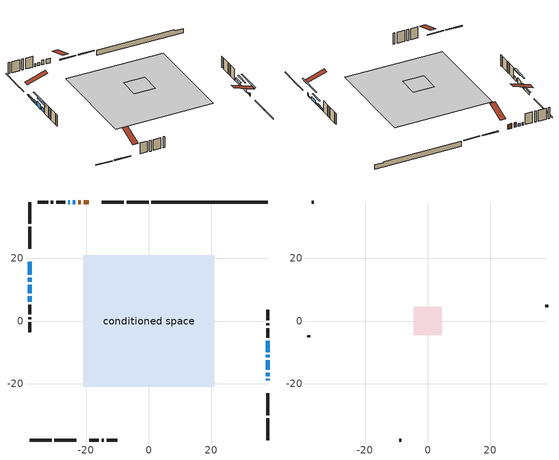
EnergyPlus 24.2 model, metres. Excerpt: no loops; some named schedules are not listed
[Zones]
conditioned space
 floor adiabatic (AdiabaticFloorConstruction): -20.97,-20.97 -20.97,20.97 20.97,20.97 20.97,-20.97 z2.75
 floor foundation (Slab1 construction): -5.71,-3.59 -5.71,3.59 5.71,3.59 5.71,-3.59 z-1.98
 wall outside (RimJoist1 construction): -0.07,38.04 -7.04,38.04 / -38.04,-38.04 -31.07,-38.04 / -38.04,38.04 -38.04,31.07 / 38.04,-38.04 38.04,-31.07 z0.31:0.61
 wall outside (RimJoist2 construction): -7.97,38.04 -14.95,38.04 / -30.14,-38.04 -23.17,-38.04 / -38.04,30.14 -38.04,23.17 / 38.04,-30.14 38.04,-23.17 z0.31:0.61
 wall outside (AdiabaticWallConstruction 1): -19.13,38.04 -20.85,38.04 / -21.77,38.04 -22.58,38.04 z0.31:2.34
 wall outside (AdiabaticWallConstruction): 38.04,-18.99 38.04,-18.53 / -38.04,13.79 -38.04,12.57 / -23.51,38.04 -24.31,38.04 / 38.04,-15.61 38.04,-12.56 / -25.24,38.04 -25.7,38.04 z0.31:1.53; -38.04,18.99 -38.04,14.72 / 38.04,-9.94 38.04,-6.28 z0.31:1.22; 38.04,-17.6 38.04,-16.53 z0.31:0.77; 38.04,-11.63 38.04,-10.86 z0.31:1.07; -38.04,11.64 -38.04,8.9 z0.31:2.44; -38.04,7.97 -38.04,6.14 z0.31:1.83
 wall outside (Wall1 construction): -26.63,38.04 -29.64,38.04 / -18.99,-38.04 -15.98,-38.04 / -38.04,5.21 -38.04,2.2 / 38.04,-5.35 38.04,-2.34 z0.31:5.19
 wall outside (Wall2 construction): -30.57,38.04 -31.26,38.04 / -15.05,-38.04 -14.36,-38.04 / -38.04,1.27 -38.04,0.58 / 38.04,-1.41 38.04,-0.72 z0.31:5.19
 wall outside (Wall3 construction): -32.19,38.04 -35.5,38.04 / -13.43,-38.04 -10.12,-38.04 / -38.04,-0.34 -38.04,-3.66 / 38.04,0.21 38.04,3.52 z0.31:5.19
 wall foundation (FoundationWall1 construction): 0.86,38.04,-1.98 0.86,38.04,0.31 34.33,38.04,0.31 34.33,38.04,-0.08 38.04,38.04,-0.08 38.04,38.04,-1.98
 window (WindowConstruction): 38.04,-18.99 38.04,-18.53 z0.31:1.53
 window (WindowConstruction 7): -38.04,18.99 -38.04,14.72 z0.31:1.22
 window (WindowConstruction 8): -38.04,13.79 -38.04,12.57 z0.31:1.53
 window (WindowConstruction 9): 38.04,-17.6 38.04,-16.53 z0.31:0.77
 window (WindowConstruction 10): -23.51,38.04 -24.31,38.04 z0.31:1.53
 window (WindowConstruction 1): 38.04,-15.61 38.04,-12.56 z0.31:1.53
 window (WindowConstruction 2): 38.04,-11.63 38.04,-10.87 z0.31:1.07
 window (WindowConstruction 3): -38.04,11.64 -38.04,8.9 z0.31:2.44
 window (WindowConstruction 4): -38.04,7.97 -38.04,6.14 z0.31:1.83
 window (WindowConstruction 5): 38.04,-9.94 38.04,-6.28 z0.31:1.22
 window (WindowConstruction 6): -25.24,38.04 -25.7,38.04 z0.31:1.53
 door (Door): -19.13,38.04 -20.84,38.04 z0.31:2.34
 door (Door 1): -21.77,38.04 -22.58,38.04 z0.31:2.34
 ceiling adiabatic (AdiabaticFloorConstruction): 20.97,-20.97 20.97,20.97 -20.97,20.97 -20.97,-20.97 z2.75
attic - vented
 floor to conditioned space (Floor1 construction Reversed): -4.53,-4.53 -4.53,4.53 4.53,4.53 4.53,-4.53 z5.19
 wall outside (Wall4 construction): -36.43,38.04 -37.12,38.04 / -9.19,-38.04 -8.5,-38.04 / -38.04,-4.59 -38.04,-5.27 / 38.04,4.45 38.04,5.14 z0.31:5.19
 roof outside (Roof1 construction): -18.2,38.04,5.19 -18.2,29.23,8.13 -15.88,29.23,8.13 -15.88,38.04,5.19; -19.92,-38.04,5.19 -19.92,-29.23,8.13 -22.24,-29.23,8.13 -22.24,-38.04,5.19; -38.04,19.92,5.19 -29.23,19.92,8.13 -29.23,22.24,8.13 -38.04,22.24,5.19; 38.04,-19.92,5.19 29.23,-19.92,8.13 29.23,-22.24,8.13 38.04,-22.24,5.19
shading: -38.04,14.54 -38.04,19.17 -38.5,19.17 -38.5,14.54 z1.4; -38.04,12.39 -38.04,13.97 -38.5,13.97 -38.5,12.39 z1.71; 38.04,-11.36 38.04,-22.78 38.46,-22.78 38.46,-11.36 z5.95; 38.04,-8.23 38.04,-14.27 38.46,-14.27 38.46,-8.23 z3.71; -38.04,6.28 -38.04,14.26 -38.5,14.26 -38.5,6.28 z5.06; -38.04,3.52 -38.04,10.59 -38.5,10.59 -38.5,3.52 z4.46; 38.04,-6.1 38.04,-10.12 38.5,-10.12 38.5,-6.1 z1.4
[Building]
Building 1: Terrain=Suburbs
[Site:Location]
Toronto City Centre_ON: Latitude {deg}=43.63; Longitude {deg}=-79.39; Time Zone {hr}=-5; Elevation {m}=77; Keep Site Location Information=Yes
[Site:GroundTemperature:Shallow]
5.01852, 3.26908, 3.12898, 3.95918, 7.29196, 10.6092, 13.4851, 15.3069, 15.4617, 13.9799, 11.1774, 7.9619
[Site:WaterMainsTemperature]
Calculation Method=Schedule; Temperature Schedule=mains temperature schedule
[Material] Roughness=Rough; Thermal Absorptance=0.9
Name | Thickness {m} | Conductivity {W/m-K} | Density {kg/m3} | Specific Heat {J/kg-K} | Solar Absorptance | Visible Absorptance
asphalt or fiberglass shingles | 0.00635 | 0.162714 | 1121.4 | 1465.45 | 0.4 | 0.4
ceiling loosefill ins | 0.169333 | 0.0480833 | 16.02 | 1046.75 | 0.7 | 0.7
ceiling stud and cavity | 0.1397 | 0.521945 | 65.682 | 1177.47 | 0.7 | 0.7
concrete 4.0 in. | 0.1016 | 1.803125 | 2242.8 | 837.4 | 0.7 | 0.7
concrete 8.0 in. | 0.2032 | 1.803125 | 2242.8 | 837.4 | 0.7 | 0.7
door material | 0.04445 | 0.053851 | 512.64 | 1214.23 | 0.7 | 0.7
door material 1 | 0.04445 | 0.188738 | 512.64 | 1214.23 | 0.7 | 0.7
exterior vertical ins | 0.0144312 | 0.029427 | 32.04 | 1214.23 | 0.7 | 0.7
floor covering | 0.0127 | 0.0433444 | 54.468 | 1339.84 | 0.6 | 0.6
floor rigid ins; wall rigid ins | 0.512978 | 0.029427 | 32.04 | 1214.23 | 0.7 | 0.7
floor stud and cavity | 0.1397 | 1.75129 | 37.0049 | 1207.88 | 0.7 | 0.7
furniture material conditioned space 1 | 0.1524 | 0.115458 | 640.8 | 1214.23 | 0.6 | 0.6
gypsum board | 0.0127 | 0.160291 | 801 | 837.4 | 0.6 | 0.6
gypsum board 1 | 0.0127 | 0.160291 | 801 | 837.4 | 0.7 | 0.7
osb sheathing 0.5 in. | 0.0127 | 0.115458 | 512.64 | 1214.23 | 0.7 | 0.7
osb sheathing 0.75 in. | 0.01905 | 0.115458 | 512.64 | 1214.23 | 0.7 | 0.7
osb sheathing 2.0 in. | 0.0508 | 0.115458 | 512.64 | 1214.23 | 0.7 | 0.7
rim joist stud and cavity | 0.0508 | 0.0451784 | 125.044 | 1163.47 | 0.6 | 0.6
rim joist stud and cavity 1 | 0.0508 | 0.0379815 | 125.044 | 1163.47 | 0.6 | 0.6
wall stud and cavity | 0.1397 | 0.0983129 | 139.0536 | 1170.24 | 0.7 | 0.7
wall stud and cavity 1 | 0.1397 | 0.108386 | 139.0536 | 1170.24 | 0.7 | 0.7
wall stud and cavity 2 | 0.1397 | 0.0985572 | 139.0536 | 1170.24 | 0.7 | 0.7
wall stud and cavity 3 | 0.0889 | 6.9971 | 50.32683 | 1063.81 | 0.6 | 0.6
wall stud and cavity 4 | 0.0889 | 0.380278 | 52.3479 | 1209.89 | 0.7 | 0.7
wall stud and cavity 5 | 0.0889 | 0.391764 | 83.0341 | 1211.67 | 0.7 | 0.7
wood siding | 0.0254 | 0.102417 | 544.68 | 1172.36 | 0.4 | 0.4
wood siding 1 | 0.00254 | 0.102417 | 544.68 | 1172.36 | 0.4 | 0.4
wood siding 2; wood siding 3; wood siding 4 | 0.0254 | 0.102417 | 544.68 | 1172.36 | 0.7 | 0.7
[WindowMaterial:SimpleGlazingSystem]
Name | U-Factor {W/m2-K} | Solar Heat Gain Coefficient
WindowMaterial | 2.97868 | 0.61
WindowMaterial 1 | 2.88329 | 0.7
WindowMaterial 2 | 2.97187 | 0.61
WindowMaterial 3 | 2.870229 | 0.71
WindowMaterial 4 | 2.89408 | 0.69
WindowMaterial 5 | 2.93609 | 0.65
WindowMaterial 6 | 2.91792 | 0.67
WindowMaterial 7 | 2.92076 | 0.67
WindowMaterial 8 | 2.750991 | 0.58
[Construction]
AdiabaticFloorConstruction: floor stud and cavity, floor rigid ins, osb sheathing 0.75 in., floor covering
AdiabaticWallConstruction: wood siding 3, wall rigid ins, wall stud and cavity 4, gypsum board
AdiabaticWallConstruction 1: wood siding 4, wall rigid ins, wall stud and cavity 4, gypsum board
Door: door material
Door 1: door material 1
Floor1 construction Reversed: gypsum board, ceiling stud and cavity, ceiling loosefill ins
FoundationWall1 construction: concrete 8.0 in., gypsum board 1
furniture construction conditioned space 1: furniture material conditioned space 1
PartitionWallConstruction: gypsum board, wall stud and cavity 5, gypsum board
RimJoist1 construction: wood siding 2, osb sheathing 2.0 in., rim joist stud and cavity
RimJoist2 construction: wood siding 2, osb sheathing 2.0 in., rim joist stud and cavity 1
Roof1 construction: asphalt or fiberglass shingles
Slab1 construction: concrete 4.0 in.
Wall1 construction: wood siding, osb sheathing 0.5 in., wall stud and cavity, gypsum board
Wall2 construction: wood siding, osb sheathing 0.5 in., wall stud and cavity 1, gypsum board
Wall3 construction: wood siding, osb sheathing 0.5 in., wall stud and cavity 2, gypsum board
Wall4 construction: wood siding 1, wall stud and cavity 3
WindowConstruction; WindowConstruction 6: WindowMaterial
WindowConstruction 1: WindowMaterial 1
WindowConstruction 10; WindowConstruction 9: WindowMaterial 8
WindowConstruction 2: WindowMaterial 2
WindowConstruction 3: WindowMaterial 3
WindowConstruction 4: WindowMaterial 4
WindowConstruction 5: WindowMaterial 5
WindowConstruction 7: WindowMaterial 6
WindowConstruction 8: WindowMaterial 7
[Zone] Multiplier=1; Part of Total Floor Area=Yes
Name | Volume {m3}
attic - vented | 39.0924
conditioned space | 565.5
[Space]
Name | Zone | Volume {m3}
attic - vented 1 | attic - vented | 39.0924
conditioned space 1 | conditioned space | 565.5
[ZoneInfiltration:EffectiveLeakageArea]
infil attic - vented 1: Zone or Space=attic - vented 1; Schedule=Always On Discrete; Effective Air Leakage Area {cm2}=3450.11; Stack Coefficient=0.000543491; Wind Coefficient=1.57513e-05
[ZoneMixing]
whole house fan mix: Zone or Space=attic - vented; Schedule=Always On Continuous; Design Flow Rate Calculation Method=Flow/Zone; Design Flow Rate {m3/s}=0; Source Zone or Space=conditioned space
[SurfaceProperty:ExposedFoundationPerimeter]
Slab1: Exposed Perimeter Calculation Method=TotalExposedPerimeter; Total Exposed Perimeter {m}=37.187
[InternalMass] Zone or ZoneList=conditioned space; Space or SpaceList=conditioned space 1
Name | Construction | Surface Area {m2}
furniture mass conditioned space 1 | furniture construction conditioned space 1 | 736.32
partition wall mass | PartitionWallConstruction | 1840.8
[Lights]
interior lighting: Zone or ZoneList or Space or SpaceList=conditioned space 1; Schedule=interior lighting schedule; Design Level Calculation Method=LightingLevel; Lighting Level {W}=343.2; Return Air Fraction=0; Fraction Radiant=0.6; Fraction Visible=0.2; Fraction Replaceable=1
[People]
occupants: Zone or ZoneList or Space or SpaceList=conditioned space 1; Number of People Schedule=occupants schedule; Number of People Calculation Method=People; Number of People=3; Fraction Radiant=0.314171; Sensible Heat Fraction=0.56303; Activity Level Schedule=occupants activity schedule; Carbon Dioxide Generation Rate {m3/s-W}=0; Enable ASHRAE 55 Comfort Warnings=No; Mean Radiant Temperature Calculation Type=EnclosureAveraged
[ElectricEquipment] Zone or ZoneList or Space or SpaceList=conditioned space 1; Design Level Calculation Method=EquipmentLevel
Name | Schedule | Design Level {W} | Fraction Latent | Fraction Radiant | Fraction Lost
clothes dryer | clothes dryer schedule | 140.772 | 0.015 | 0.081 | 0.85
clothes washer | clothes washer schedule | 32.1985 | 0.03 | 0.162 | 0.7
cooking range | cooking range schedule | 215.147 | 0.08 | 0.432 | 0.2
dishwasher | dishwasher schedule | 66.8632 | 0.3 | 0.18 | 0.4
fridge | fridge schedule | 72.9452 | 0 | 0.6 | 0
mech vent house fan | mech vent house fan schedule | 0 | 0 | 0 | 1
mech vent house fan cfis | mech vent house fan cfis schedule | 0 | 0 | 0 | 0
misc plug loads | misc plug loads schedule | 494.7 | 0.045 | 0.513 | 0.1
whole house fan | Always On Discrete | 0 | 0 | 0 | 1
[OtherEquipment] Zone or ZoneList or Space or SpaceList=conditioned space 1; Design Level Calculation Method=EquipmentLevel
Name | Fuel Type | Schedule | Design Level {W} | Fraction Latent | Fraction Radiant | Fraction Lost
clothes dryer 1 | Electricity | clothes dryer schedule | 0 | 0.015 | 0.081 | 0.85
cooking range 1 | Electricity | cooking range schedule | 0 | 0.08 | 0.432 | 0.2
general water use latent | None | general water use schedule | 62.594 | 1 | 0 | 0
general water use sensible | None | general water use schedule | -61.6891 | 0 | 0.6 | 0
mech vent house fan latent load | None | Always On Discrete | 0 | 1 | 0 | 0
mech vent house fan sensible load | None | Always On Discrete | 0 | 0 | 0 | 0
water heater energy adjustment1 | NaturalGas | Always On Discrete | 0.01 | 0 | 0 | 1
[ZoneInfiltration:DesignFlowRate] Zone or ZoneList or Space or SpaceList=conditioned space 1; Schedule=Always On Discrete; Design Flow Rate Calculation Method=Flow/Zone; Design Flow Rate {m3/s}=0
infil flow; natural vent flow; whole house fan flow
[AvailabilityManager:Scheduled]
central ac and furnace airloop Availability Manager: Schedule=Always On Discrete
[Foundation:Kiva]
Foundation Kiva 1: Initial Indoor Air Temperature {C}=18; Wall Height Above Grade {m}=0.309982; Wall Depth Below Slab {m}=0.2032; Custom Block Material Name 1=exterior vertical ins; Custom Block Depth 1 {m}=2.28999; Custom Block X Position 1 {m}=0.2159; Custom Block Z Position 1 {m}=0
[Foundation:Kiva:Settings]
Soil Conductivity {W/m-K}=0.849921; Soil Density {kg/m3}=1842.3; Soil Specific Heat {J/kg-K}=418.7; Ground Solar Absorptivity=0.9; Ground Thermal Absorptivity=0.9; Ground Surface Roughness {m}=0.03; Far-Field Width {m}=40; Deep-Ground Boundary Condition=ZeroFlux; Deep-Ground Depth {m}=40; Minimum Cell Dimension {m}=0.2; Maximum Cell Growth Coefficient=3; Simulation Timestep=Timestep
[Exterior:Lights]
exterior lighting: Schedule=exterior lighting schedule; Design Level {W}=75.6
[EnergyManagementSystem:GlobalVariable]
central_ac_and_furnace_airloop_Fan_RTF
infil_program_Qfan
infil_program_Qinf
natural_vent_program_Qnv
natural_vent_program_Qwhf
[EnergyManagementSystem:Sensor]
Name | Output:Variable or Output:Meter Index Key | Output:Variable or Output:Meter
airflow_gain | infil flow | Infiltration Sensible Heat Gain Energy
airflow_gain_1 | natural vent flow | Infiltration Sensible Heat Gain Energy
airflow_gain_2 | whole house fan flow | Infiltration Sensible Heat Gain Energy
airflow_loss | infil flow | Infiltration Sensible Heat Loss Energy
airflow_loss_1 | natural vent flow | Infiltration Sensible Heat Loss Energy
airflow_loss_2 | whole house fan flow | Infiltration Sensible Heat Loss Energy
clg_load_cond |  | Cooling:EnergyTransfer:Zone:CONDITIONED SPACE
clg_sp_s; clg_sp_s_1 | cooling setpoint | Schedule Value
clothes_dryer_exhaust_0_sch_s | clothes dryer exhaust 0 schedule | Schedule Value
cool_season | cooling season schedule | Schedule Value
htg_load_cond |  | Heating:EnergyTransfer:Zone:CONDITIONED SPACE
htg_sp_s; htg_sp_s_1 | heating setpoint | Schedule Value
ig_ee_conv | clothes dryer | Electric Equipment Convective Heating Energy
ig_ee_conv_2 | cooking range | Electric Equipment Convective Heating Energy
ig_ee_conv_4 | fridge | Electric Equipment Convective Heating Energy
ig_ee_conv_5 | misc plug loads | Electric Equipment Convective Heating Energy
ig_ee_conv_6 | whole house fan | Electric Equipment Convective Heating Energy
ig_ee_rad | clothes dryer | Electric Equipment Radiant Heating Energy
ig_ee_rad_2 | cooking range | Electric Equipment Radiant Heating Energy
ig_ee_rad_4 | fridge | Electric Equipment Radiant Heating Energy
ig_ee_rad_5 | misc plug loads | Electric Equipment Radiant Heating Energy
ig_ee_rad_6 | whole house fan | Electric Equipment Radiant Heating Energy
ig_lgt_conv | interior lighting | Lights Convective Heating Energy
ig_lgt_rad | interior lighting | Lights Radiant Heating Energy
ig_lgt_vis | interior lighting | Lights Visible Radiation Heating Energy
ig_oe_conv | clothes dryer 1 | Other Equipment Convective Heating Energy
ig_oe_conv_1 | cooking range 1 | Other Equipment Convective Heating Energy
ig_oe_conv_2 | general water use latent | Other Equipment Convective Heating Energy
ig_oe_conv_3 | general water use sensible | Other Equipment Convective Heating Energy
ig_oe_conv_4 | water heater energy adjustment1 | Other Equipment Convective Heating Energy
ig_oe_rad | clothes dryer 1 | Other Equipment Radiant Heating Energy
ig_oe_rad_1 | cooking range 1 | Other Equipment Radiant Heating Energy
ig_oe_rad_2 | general water use latent | Other Equipment Radiant Heating Energy
ig_oe_rad_3 | general water use sensible | Other Equipment Radiant Heating Energy
ig_oe_rad_4 | water heater energy adjustment1 | Other Equipment Radiant Heating Energy
ig_ppl_conv | occupants | People Convective Heating Energy
ig_ppl_rad | occupants | People Radiant Heating Energy
im_conv | furniture mass conditioned space 1 | Surface Inside Face Convection Heat Gain Energy
im_conv_1 | partition wall mass | Surface Inside Face Convection Heat Gain Energy
im_ig | furniture mass conditioned space 1 | Surface Inside Face Internal Gains Radiation Heat Gain Energy
im_ig_1 | partition wall mass | Surface Inside Face Internal Gains Radiation Heat Gain Energy
im_lgt | furniture mass conditioned space 1 | Surface Inside Face Lights Radiation Heat Gain Energy
im_lgt_1 | partition wall mass | Surface Inside Face Lights Radiation Heat Gain Energy
im_sol | furniture mass conditioned space 1 | Surface Inside Face Solar Radiation Heat Gain Energy
im_sol_1 | partition wall mass | Surface Inside Face Solar Radiation Heat Gain Energy
im_surf | furniture mass conditioned space 1 | Surface Inside Face Net Surface Thermal Radiation Heat Gain Energy
im_surf_1 | partition wall mass | Surface Inside Face Net Surface Thermal Radiation Heat Gain Energy
mv_conv | mech vent house fan | Electric Equipment Convective Heating Energy
mv_conv_1 | mech vent house fan cfis | Electric Equipment Convective Heating Energy
mv_conv_2 | mech vent house fan latent load | Other Equipment Convective Heating Energy
mv_conv_3 | mech vent house fan sensible load | Other Equipment Convective Heating Energy
mv_rad | mech vent house fan | Electric Equipment Radiant Heating Energy
mv_rad_1 | mech vent house fan cfis | Electric Equipment Radiant Heating Energy
mv_rad_2 | mech vent house fan latent load | Other Equipment Radiant Heating Energy
mv_rad_3 | mech vent house fan sensible load | Other Equipment Radiant Heating Energy
natural_vent_s | natural vent schedule | Schedule Value
out_pb_s |  | Site Outdoor Air Barometric Pressure
out_wt_s |  | Site Outdoor Air Humidity Ratio
site_vw_s |  | Site Wind Speed
ss_back_out | Window1 | Surface Window Shortwave from Zone Back Out Window Heat Transfer Rate
ss_back_out_1 | Window10 | Surface Window Shortwave from Zone Back Out Window Heat Transfer Rate
ss_back_out_10 | Window9 | Surface Window Shortwave from Zone Back Out Window Heat Transfer Rate
ss_back_out_2 | Window12 | Surface Window Shortwave from Zone Back Out Window Heat Transfer Rate
ss_back_out_3 | Window13 | Surface Window Shortwave from Zone Back Out Window Heat Transfer Rate
ss_back_out_4 | Window14 | Surface Window Shortwave from Zone Back Out Window Heat Transfer Rate
ss_back_out_5 | Window2 | Surface Window Shortwave from Zone Back Out Window Heat Transfer Rate
ss_back_out_6 | Window3 | Surface Window Shortwave from Zone Back Out Window Heat Transfer Rate
ss_back_out_7 | Window4 | Surface Window Shortwave from Zone Back Out Window Heat Transfer Rate
ss_back_out_8 | Window5 | Surface Window Shortwave from Zone Back Out Window Heat Transfer Rate
ss_back_out_9 | Window6 | Surface Window Shortwave from Zone Back Out Window Heat Transfer Rate
ss_conv | Door1 | Surface Inside Face Convection Heat Gain Energy
ss_conv_1 | Door3 | Surface Inside Face Convection Heat Gain Energy
ss_conv_10 | Window5 | Surface Inside Face Convection Heat Gain Energy
ss_conv_11 | Window6 | Surface Inside Face Convection Heat Gain Energy
ss_conv_12 | Window9 | Surface Inside Face Convection Heat Gain Energy
ss_conv_2 | Window1 | Surface Inside Face Convection Heat Gain Energy
ss_conv_3 | Window10 | Surface Inside Face Convection Heat Gain Energy
ss_conv_4 | Window12 | Surface Inside Face Convection Heat Gain Energy
ss_conv_5 | Window13 | Surface Inside Face Convection Heat Gain Energy
ss_conv_6 | Window14 | Surface Inside Face Convection Heat Gain Energy
ss_conv_7 | Window2 | Surface Inside Face Convection Heat Gain Energy
ss_conv_8 | Window3 | Surface Inside Face Convection Heat Gain Energy
ss_conv_9 | Window4 | Surface Inside Face Convection Heat Gain Energy
ss_ig | Door1 | Surface Inside Face Internal Gains Radiation Heat Gain Energy
ss_ig_1 | Door3 | Surface Inside Face Internal Gains Radiation Heat Gain Energy
ss_ig_10 | Window5 | Surface Inside Face Internal Gains Radiation Heat Gain Energy
ss_ig_11 | Window6 | Surface Inside Face Internal Gains Radiation Heat Gain Energy
ss_ig_12 | Window9 | Surface Inside Face Internal Gains Radiation Heat Gain Energy
ss_ig_2 | Window1 | Surface Inside Face Internal Gains Radiation Heat Gain Energy
ss_ig_3 | Window10 | Surface Inside Face Internal Gains Radiation Heat Gain Energy
ss_ig_4 | Window12 | Surface Inside Face Internal Gains Radiation Heat Gain Energy
ss_ig_5 | Window13 | Surface Inside Face Internal Gains Radiation Heat Gain Energy
ss_ig_6 | Window14 | Surface Inside Face Internal Gains Radiation Heat Gain Energy
ss_ig_7 | Window2 | Surface Inside Face Internal Gains Radiation Heat Gain Energy
ss_ig_8 | Window3 | Surface Inside Face Internal Gains Radiation Heat Gain Energy
ss_ig_9 | Window4 | Surface Inside Face Internal Gains Radiation Heat Gain Energy
ss_lgt | Door1 | Surface Inside Face Lights Radiation Heat Gain Energy
ss_lgt_1 | Door3 | Surface Inside Face Lights Radiation Heat Gain Energy
ss_sol | Door1 | Surface Inside Face Solar Radiation Heat Gain Energy
ss_sol_1 | Door3 | Surface Inside Face Solar Radiation Heat Gain Energy
ss_surf | Door1 | Surface Inside Face Net Surface Thermal Radiation Heat Gain Energy
ss_surf_1 | Door3 | Surface Inside Face Net Surface Thermal Radiation Heat Gain Energy
ss_surf_10 | Window5 | Surface Inside Face Net Surface Thermal Radiation Heat Gain Energy
ss_surf_11 | Window6 | Surface Inside Face Net Surface Thermal Radiation Heat Gain Energy
ss_surf_12 | Window9 | Surface Inside Face Net Surface Thermal Radiation Heat Gain Energy
ss_surf_2 | Window1 | Surface Inside Face Net Surface Thermal Radiation Heat Gain Energy
ss_surf_3 | Window10 | Surface Inside Face Net Surface Thermal Radiation Heat Gain Energy
ss_surf_4 | Window12 | Surface Inside Face Net Surface Thermal Radiation Heat Gain Energy
ss_surf_5 | Window13 | Surface Inside Face Net Surface Thermal Radiation Heat Gain Energy
ss_surf_6 | Window14 | Surface Inside Face Net Surface Thermal Radiation Heat Gain Energy
ss_surf_7 | Window2 | Surface Inside Face Net Surface Thermal Radiation Heat Gain Energy
ss_surf_8 | Window3 | Surface Inside Face Net Surface Thermal Radiation Heat Gain Energy
ss_surf_9 | Window4 | Surface Inside Face Net Surface Thermal Radiation Heat Gain Energy
ss_trans_in | Window1 | Surface Window Transmitted Solar Radiation Rate
ss_trans_in_1 | Window10 | Surface Window Transmitted Solar Radiation Rate
ss_trans_in_10 | Window9 | Surface Window Transmitted Solar Radiation Rate
ss_trans_in_2 | Window12 | Surface Window Transmitted Solar Radiation Rate
ss_trans_in_3 | Window13 | Surface Window Transmitted Solar Radiation Rate
ss_trans_in_4 | Window14 | Surface Window Transmitted Solar Radiation Rate
ss_trans_in_5 | Window2 | Surface Window Transmitted Solar Radiation Rate
ss_trans_in_6 | Window3 | Surface Window Transmitted Solar Radiation Rate
ss_trans_in_7 | Window4 | Surface Window Transmitted Solar Radiation Rate
ss_trans_in_8 | Window5 | Surface Window Transmitted Solar Radiation Rate
ss_trans_in_9 | Window6 | Surface Window Transmitted Solar Radiation Rate
ss_trans_out | Window1 | Surface Inside Face Initial Transmitted Diffuse Transmitted Out Window Solar Radiation Rate
ss_trans_out_1 | Window10 | Surface Inside Face Initial Transmitted Diffuse Transmitted Out Window Solar Radiation Rate
ss_trans_out_10 | Window9 | Surface Inside Face Initial Transmitted Diffuse Transmitted Out Window Solar Radiation Rate
ss_trans_out_2 | Window12 | Surface Inside Face Initial Transmitted Diffuse Transmitted Out Window Solar Radiation Rate
ss_trans_out_3 | Window13 | Surface Inside Face Initial Transmitted Diffuse Transmitted Out Window Solar Radiation Rate
ss_trans_out_4 | Window14 | Surface Inside Face Initial Transmitted Diffuse Transmitted Out Window Solar Radiation Rate
ss_trans_out_5 | Window2 | Surface Inside Face Initial Transmitted Diffuse Transmitted Out Window Solar Radiation Rate
ss_trans_out_6 | Window3 | Surface Inside Face Initial Transmitted Diffuse Transmitted Out Window Solar Radiation Rate
ss_trans_out_7 | Window4 | Surface Inside Face Initial Transmitted Diffuse Transmitted Out Window Solar Radiation Rate
ss_trans_out_8 | Window5 | Surface Inside Face Initial Transmitted Diffuse Transmitted Out Window Solar Radiation Rate
ss_trans_out_9 | Window6 | Surface Inside Face Initial Transmitted Diffuse Transmitted Out Window Solar Radiation Rate
s_conv | Floor1 | Surface Inside Face Convection Heat Gain Energy
s_conv_1 | FoundationWall1 | Surface Inside Face Convection Heat Gain Energy
s_conv_10 | RimJoist2:270 | Surface Inside Face Convection Heat Gain Energy
s_conv_11 | RimJoist2:90 | Surface Inside Face Convection Heat Gain Energy
s_conv_12 | Slab1 | Surface Inside Face Convection Heat Gain Energy
s_conv_13 | Wall1:0 | Surface Inside Face Convection Heat Gain Energy
s_conv_14 | Wall1:180 | Surface Inside Face Convection Heat Gain Energy
s_conv_15 | Wall1:270 | Surface Inside Face Convection Heat Gain Energy
s_conv_16 | Wall1:90 | Surface Inside Face Convection Heat Gain Energy
s_conv_17 | Wall2:0 | Surface Inside Face Convection Heat Gain Energy
s_conv_18 | Wall2:180 | Surface Inside Face Convection Heat Gain Energy
s_conv_19 | Wall2:270 | Surface Inside Face Convection Heat Gain Energy
s_conv_2 | inferred conditioned ceiling | Surface Inside Face Convection Heat Gain Energy
s_conv_20 | Wall2:90 | Surface Inside Face Convection Heat Gain Energy
s_conv_21 | Wall3:0 | Surface Inside Face Convection Heat Gain Energy
s_conv_22 | Wall3:180 | Surface Inside Face Convection Heat Gain Energy
s_conv_23 | Wall3:270 | Surface Inside Face Convection Heat Gain Energy
s_conv_24 | Wall3:90 | Surface Inside Face Convection Heat Gain Energy
s_conv_3 | inferred conditioned floor | Surface Inside Face Convection Heat Gain Energy
s_conv_4 | RimJoist1:0 | Surface Inside Face Convection Heat Gain Energy
s_conv_5 | RimJoist1:180 | Surface Inside Face Convection Heat Gain Energy
